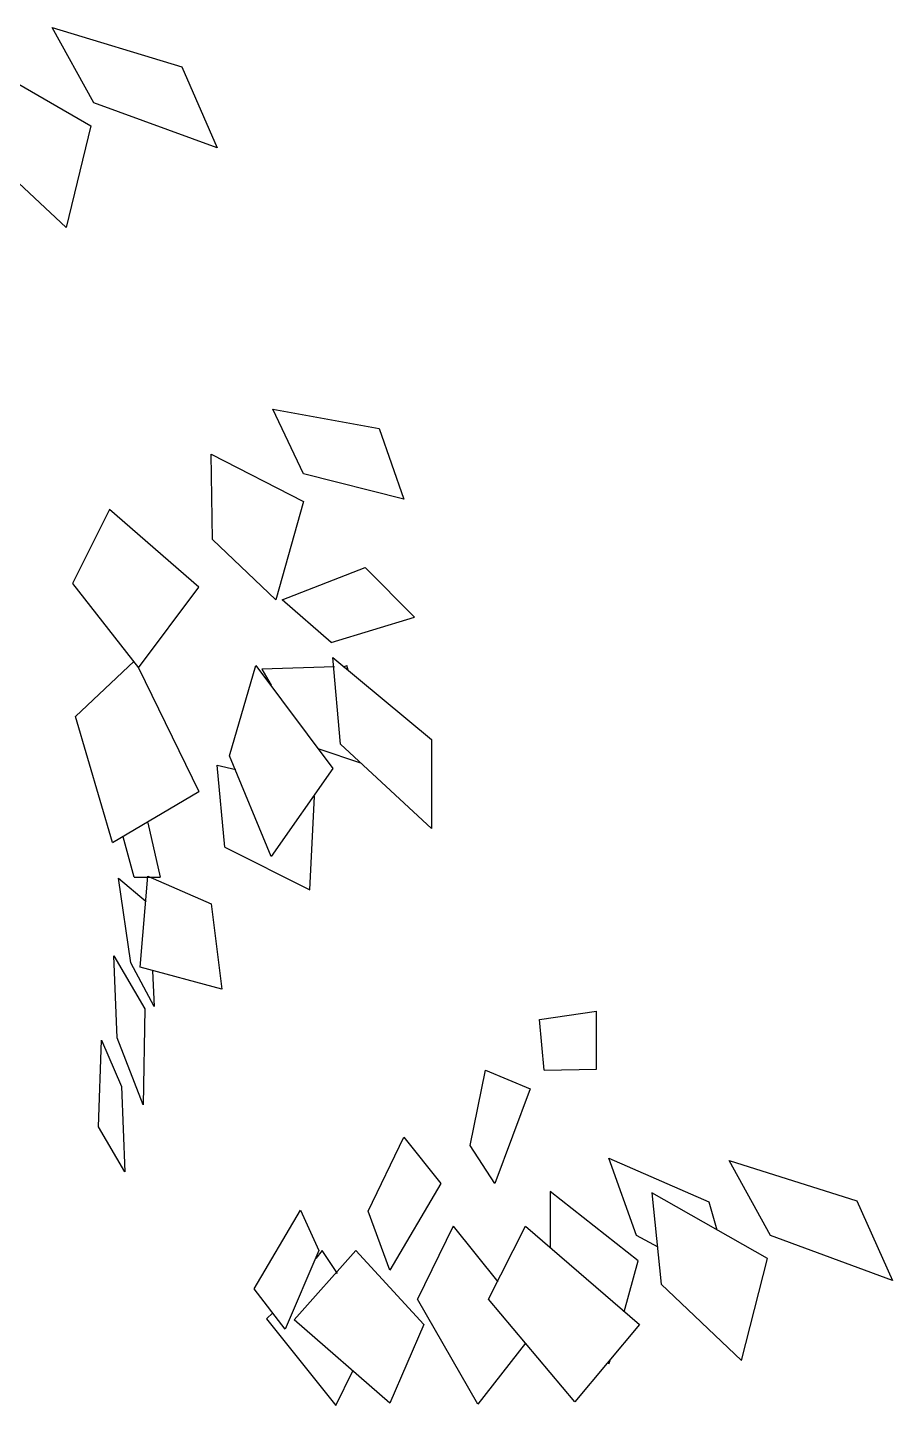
# Model space of a CAD drawing. Header units: millimetres. Extents: x 563079 to 571925, y 2063830 to 2067381.
# Drawn here: x 571006.487 to 571009.156, y 2066763.096 to 2066767.349 of the extents above; entities that cross this region are included whole.
import ezdxf

# ---------------------------------------------------------------- set-up
doc = ezdxf.new("R2010")
doc.units = ezdxf.units.MM
doc.header["$MEASUREMENT"] = 0
doc.layers.add('SO', color=48, linetype='Continuous')

# ---------------------------------------------------------------- blocks, each defined once
blk = doc.blocks.new('fasfsfsdf')
at = {"color": 99, "linetype": 'ByBlock'}
for p, q in [((596085.4297, 2065637.0979), (596085.0301, 2065636.9766)), ((596085.3013, 2065636.866), (596085.4297, 2065637.0979)), ((596085.6628, 2065636.998), (596085.3108, 2065636.7946)), ((596085.0301, 2065636.9766), (596084.9207, 2065636.7269)), ((596084.9207, 2065636.7269), (596085.3013, 2065636.866)), ((596085.3108, 2065636.7946), (596085.3869, 2065636.4807)), ((596085.3869, 2065636.4807), (596085.6391, 2065636.7162)), ((596084.7495, 2065635.9205), (596084.4212, 2065635.8599)), ((596084.6543, 2065635.7207), (596084.7495, 2065635.9205)), ((596084.4212, 2065635.8599), (596084.3451, 2065635.6422)), ((596084.9398, 2065635.7814), (596084.6543, 2065635.6351)), ((596084.935, 2065635.5174), (596084.9398, 2065635.7814)), ((596084.3451, 2065635.6422), (596084.6543, 2065635.7207)), ((596084.6543, 2065635.6351), (596084.74, 2065635.3318)), ((596084.9778, 2065635.3711), (596085.2537, 2065635.6101)), ((596085.2537, 2065635.6101), (596085.3679, 2065635.3818)), ((596084.74, 2065635.3318), (596084.935, 2065635.5174)), ((596084.4641, 2065635.4317), (596084.3118, 2065635.2783)), ((596084.7209, 2065635.3318), (596084.4641, 2065635.4317)), ((596085.1633, 2065635.1213), (596084.9778, 2065635.3711)), ((596085.3679, 2065635.3818), (596085.1633, 2065635.1213)), ((596084.5687, 2065635.1998), (596084.7209, 2065635.3318)), ((596084.5687, 2065635.1998), (596084.3118, 2065635.2783)), ((596084.564, 2065635.1534), (596084.2595, 2065634.9001)), ((596084.5164, 2065635.1142), (596084.5211, 2065635.1285)), ((596084.5307, 2065635.1249), (596084.5211, 2065635.1285)), ((596084.5402, 2065634.8859), (596084.564, 2065635.1534)), ((596084.5592, 2065635.1249), (596084.7828, 2065635.1178)), ((596084.8018, 2065635.1285), (596084.564, 2065634.8109)), ((596084.7828, 2065635.1178), (596084.7542, 2065635.0678)), ((596084.8827, 2065634.8502), (596084.8018, 2065635.1285)), ((596085.1633, 2065635.1213), (596084.9778, 2065634.7396)), ((596085.3584, 2065634.9715), (596085.1776, 2065635.1427)), ((596085.2442, 2065634.5826), (596085.3584, 2065634.9715)), ((596084.2595, 2065634.9001), (596084.2595, 2065634.6254)), ((596084.2595, 2065634.6254), (596084.5402, 2065634.8859)), ((596084.6068, 2065634.8716), (596084.4783, 2065634.8288)), ((596084.7542, 2065634.5398), (596084.8827, 2065634.8502)), ((596084.9207, 2065634.8216), (596084.8636, 2065634.8074)), ((596084.8969, 2065634.5683), (596084.9207, 2065634.8216)), ((596084.564, 2065634.8109), (596084.7542, 2065634.5398)), ((596085.2442, 2065634.5826), (596084.9778, 2065634.7396)), ((596084.6353, 2065634.4363), (596084.621, 2065634.7253)), ((596085.1348, 2065634.6432), (596085.0967, 2065634.4756)), ((596084.8969, 2065634.5683), (596084.6353, 2065634.4363)), ((596085.1776, 2065634.4756), (596085.2109, 2065634.6004)), ((596085.1348, 2065634.4791), (596084.9398, 2065634.3935)), ((596085.1586, 2065634.1973), (596085.1348, 2065634.4791)), ((596085.1776, 2065634.4756), (596085.0967, 2065634.4756)), ((596085.2252, 2065634.472), (596085.1396, 2065634.4006)), ((596085.1871, 2065634.2115), (596085.2252, 2065634.472)), ((596084.9398, 2065634.3935), (596084.9065, 2065634.1295)), ((596085.2395, 2065634.2329), (596085.1443, 2065634.0688)), ((596085.2299, 2065633.9796), (596085.2395, 2065634.2329)), ((596084.9065, 2065634.1295), (596085.1586, 2065634.1973)), ((596085.1158, 2065634.076), (596085.1871, 2065634.2115)), ((596085.1205, 2065634.1866), (596085.1158, 2065634.076)), ((596083.9265, 2065634.0367), (596083.7505, 2065634.0617)), ((596083.7505, 2065633.8833), (596083.7505, 2065634.0617)), ((596085.1443, 2065634.0688), (596085.1491, 2065633.7727)), ((596083.9122, 2065633.8797), (596083.9265, 2065634.0367)), ((596085.1491, 2065633.7727), (596085.2299, 2065633.9796)), ((596085.2775, 2065633.9725), (596085.2157, 2065633.8298)), ((596085.287, 2065633.7049), (596085.2775, 2065633.9725)), ((596083.9122, 2065633.8797), (596083.7505, 2065633.8833)), ((596084.093, 2065633.8797), (596083.955, 2065633.8226)), ((596084.1406, 2065633.6478), (596084.093, 2065633.8797)), ((596083.955, 2065633.8226), (596084.0645, 2065633.5301)), ((596085.2157, 2065633.8298), (596085.2062, 2065633.5658)), ((596084.3451, 2065633.6728), (596084.231, 2065633.5301)), ((596084.4545, 2065633.4445), (596084.3451, 2065633.6728)), ((596085.2062, 2065633.5658), (596085.287, 2065633.7049)), ((596084.0645, 2065633.5301), (596084.1406, 2065633.6478)), ((596083.3414, 2065633.6014), (596082.9465, 2065633.4766)), ((596083.2129, 2065633.3695), (596083.3414, 2065633.6014)), ((596083.7124, 2065633.6086), (596083.4032, 2065633.473)), ((596083.6268, 2065633.3695), (596083.7124, 2065633.6086)), ((596083.2224, 2065633.2982), (596083.5792, 2065633.5015)), ((596083.5792, 2065633.5015), (596083.5507, 2065633.2197)), ((596083.622, 2065633.291), (596083.8932, 2065633.5051)), ((596083.8932, 2065633.5051), (596083.8932, 2065633.3303)), ((596084.231, 2065633.5301), (596084.3879, 2065633.2625)), ((596082.9465, 2065633.4766), (596082.8371, 2065633.2304)), ((596083.4032, 2065633.473), (596083.3794, 2065633.3874)), ((596084.3879, 2065633.2625), (596084.4545, 2065633.4445)), ((596084.6638, 2065633.448), (596084.6068, 2065633.3231)), ((596084.8066, 2065633.2054), (596084.6638, 2065633.448)), ((596083.9693, 2065633.3981), (596083.6173, 2065633.0948)), ((596084.0835, 2065633.1733), (596083.9693, 2065633.3981)), ((596084.1929, 2065633.3981), (596084.0549, 2065633.2268)), ((596084.1929, 2065633.3981), (596084.3023, 2065633.1733)), ((596082.8371, 2065633.2304), (596083.2129, 2065633.3695)), ((596083.5602, 2065633.3338), (596083.6268, 2065633.3695)), ((596083.3033, 2065632.9842), (596083.2224, 2065633.2982)), ((596083.6649, 2065633.134), (596083.622, 2065633.291)), ((596084.4926, 2065633.3231), (596084.2833, 2065633.0948)), ((596084.4926, 2065633.3231), (596084.6829, 2065633.1091)), ((596084.5497, 2065633.2518), (596084.5973, 2065633.3231)), ((596084.5973, 2065633.3231), (596084.6163, 2065633.2982)), ((596084.6068, 2065633.3231), (596084.7114, 2065633.0805)), ((596083.5507, 2065633.2197), (596083.3033, 2065632.9842)), ((596084.7114, 2065633.0805), (596084.8066, 2065633.2054)), ((596083.8171, 2065632.8558), (596084.0835, 2065633.1733)), ((596084.1168, 2065632.8486), (596084.3023, 2065633.1733)), ((596084.7685, 2065633.1126), (596084.7495, 2065633.1305)), ((596083.6173, 2065633.0948), (596083.8171, 2065632.8558)), ((596084.2833, 2065633.0948), (596084.3879, 2065632.8522)), ((596084.3879, 2065632.8522), (596084.6829, 2065633.1091)), ((596084.7685, 2065633.1126), (596084.5544, 2065632.8451)), ((596083.9693, 2065633.0377), (596084.1168, 2065632.8486)), ((596083.7124, 2065632.9735), (596083.7077, 2065632.9842)), ((596083.7124, 2065632.9735), (596083.7124, 2065632.9771)), ((596083.7124, 2065632.9771), (596083.7124, 2065632.9735)), ((596084.5544, 2065632.8451), (596084.5021, 2065632.9521))]:
    blk.add_line(p, q, dxfattribs=at)

msp = doc.modelspace()

# ---------------------------------------------------------------- block references
at = {"layer": 'SO', "color": 4, "xscale": -1}
msp.add_blockref('fasfsfsdf', (1167091.99299, 1130.25078), dxfattribs=at)

doc.saveas('drawing.dxf')
